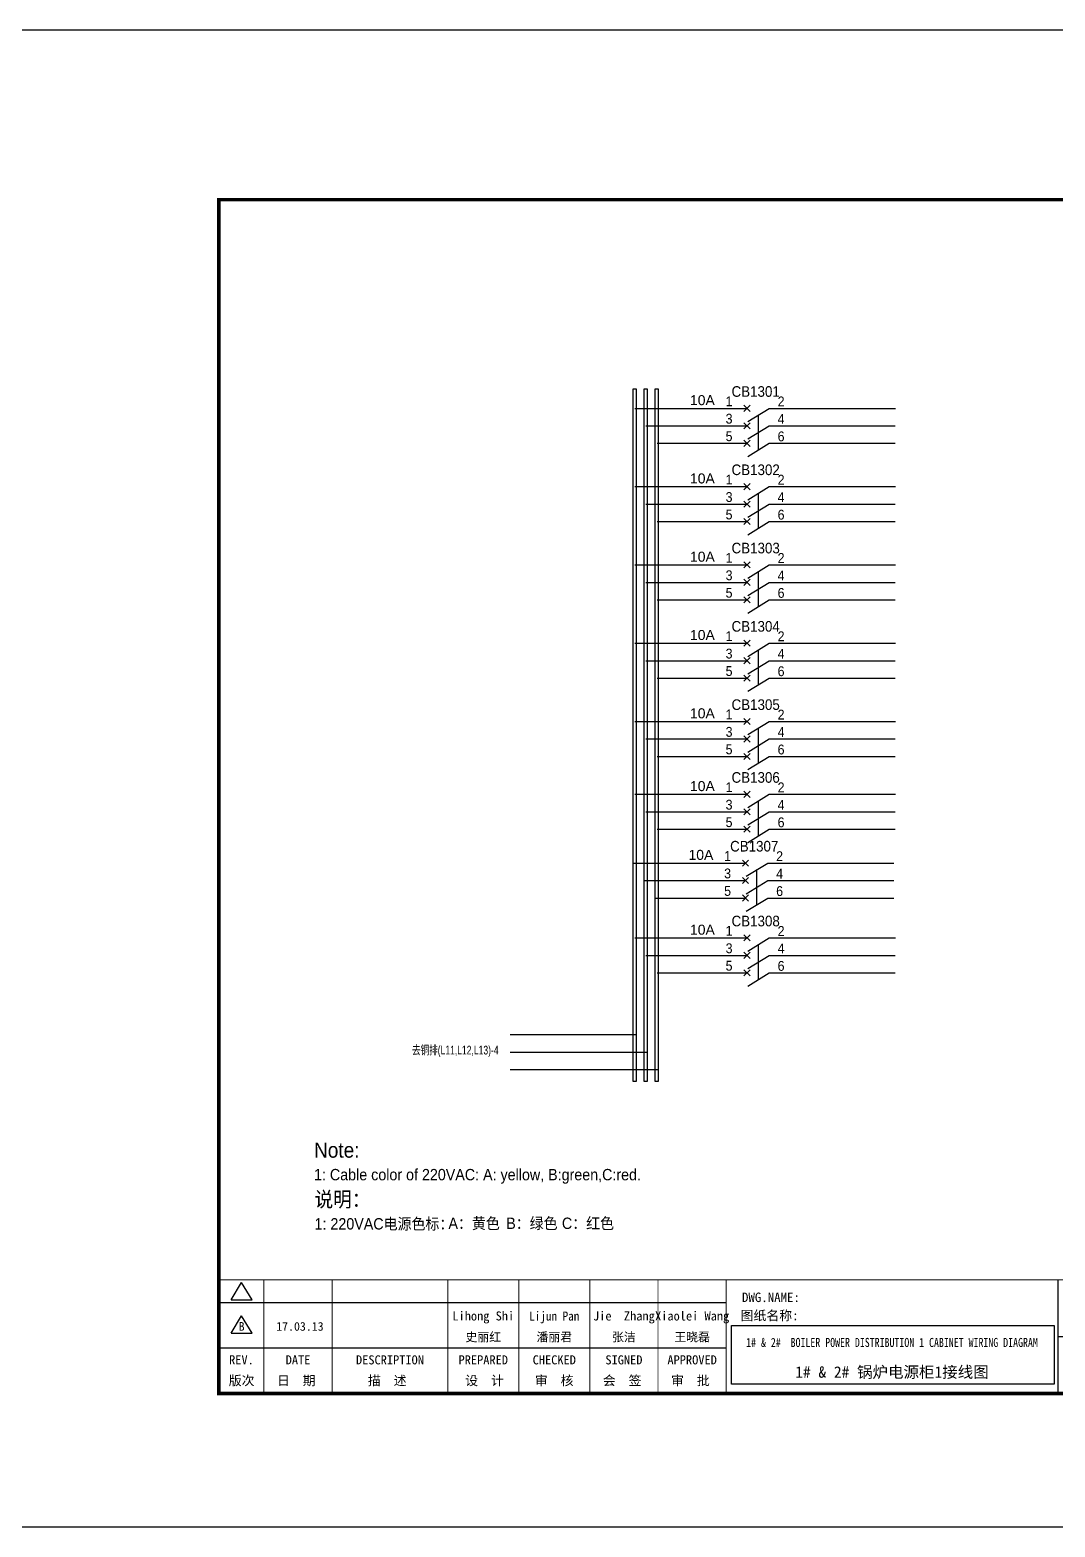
# Model space of a CAD drawing. Extents: x 79822 to 122366, y -56021 to -28815.
# Drawn here: x 101043 to 103751, y -37158 to -33205 of the extents above; entities that cross this region are included whole.
import ezdxf
from ezdxf.enums import TextEntityAlignment as Align
from ezdxf.lldxf.tags import DXFTag

# ---------------------------------------------------------------- set-up
doc = ezdxf.new("R2010")
doc.units = 0
doc.header["$LTSCALE"] = 100
doc.header["$MEASUREMENT"] = 0
for name, color, linetype in [('t', 1, 'Continuous'), ('标准图框及表格', 7, 'Continuous'), ('空气开关', 7, 'Continuous')]:
    doc.layers.add(name, color=color, linetype=linetype)
doc.styles.add('HZ', font='arial.ttf', dxfattribs={"width": 0.7})
doc.styles.get("Standard").update_dxf_attribs({"font": ''})
doc.styles.get('Standard').set_extended_font_data('SimSun')
tags = doc.linetypes.add('CENTER', pattern=[2, 1.25, -0.25, 0.25, -0.25]).pattern_tags.tags
tags[10:11] = [DXFTag(74, 4), DXFTag(75, 0), DXFTag(340, '0'), DXFTag(46, 1.0), DXFTag(50, 0.0), DXFTag(44, 0.0), DXFTag(45, 0.0)]
tags[8:9] = [DXFTag(74, 4), DXFTag(75, 0), DXFTag(340, '0'), DXFTag(46, 1.0), DXFTag(50, 0.0), DXFTag(44, 0.0), DXFTag(45, 0.0)]
tags[6:7] = [DXFTag(74, 4), DXFTag(75, 0), DXFTag(340, '0'), DXFTag(46, 1.0), DXFTag(50, 0.0), DXFTag(44, 0.0), DXFTag(45, 0.0)]
tags[4:5] = [DXFTag(74, 4), DXFTag(75, 0), DXFTag(340, '0'), DXFTag(46, 1.0), DXFTag(50, 0.0), DXFTag(44, 0.0), DXFTag(45, 0.0)]
pattern_1 = [(45, (0, 0), (-0.736262898216564, 0.7362628982165641), [])]

# ---------------------------------------------------------------- blocks, each defined once
blk = doc.blocks.new('图框')
at = {"layer": '标准图框及表格'}
h = blk.add_hatch(dxfattribs=at)
h.set_pattern_fill('ANSI31', color=5, scale=8.329863809039892, style=0)
h.set_pattern_definition(pattern_1)
edge = h.paths.add_edge_path()
edge.add_arc((2399.257256036391, -2998.153851416566), 55.18534773488954, 238.1092081981581, 291.6531626184834)
edge.add_line((2419.619937407027, -3049.445018414634), (2388.525499730735, -3070.242821799802))
edge.add_arc((2238.907377712399, -3078.328790578547), 135.3602868968974, 346.3915348661821, 374.2500326978034)
edge.add_line((2370.467593623529, -3110.177132109857), (2397.50623789792, -3087.85242802291))
edge.add_line((2391.339199201146, -3080.281448750429), (2396.143986595598, -3080.898839897796))
edge.add_spline(control_points=[(2397.470018868538, -3087.887634953957), (2398.35948137939, -3087.023080631327), (2399.970992452319, -3085.456697735681), (2399.869182150054, -3081.252294174519), (2397.426500162081, -3081.012803431273), (2396.121921064187, -3080.884897048199)], knot_values=[0, 0, 0, 0, 6.844331067525468, 12.40042740766005, 18.76924275352248, 18.76924275352248, 18.76924275352248, 18.76924275352248], weights=[1, 1, 1, 1, 1, 1], degree=3, periodic=0)
edge.add_spline(control_points=[(2388.515363058686, -3070.265433304907), (2387.789374929038, -3070.86905758363), (2386.478198365832, -3071.959237952229), (2385.544096281083, -3073.38263759949), (2385.127199159644, -3074.017912079413)], knot_values=[0, 0, 0, 0, 5.253673658024614, 9.488438564008057, 9.488438564008057, 9.488438564008057, 9.488438564008057], weights=[1, 1, 1, 1, 1], degree=3, periodic=0)
edge.add_spline(control_points=[(2386.272665588534, -3072.281716856574), (2385.721471206634, -3072.905523096015), (2384.632427465753, -3074.386714445929), (2384.912828655535, -3077.72895088909), (2387.858851342782, -3079.895552619193), (2390.185443934519, -3080.145534927004), (2391.314573401905, -3080.266855002868)], knot_values=[10.66597461496156, 10.66597461496156, 10.66597461496156, 10.66597461496156, 18.97770399508879, 28.89455822145742, 41.119553648298, 52.64692538081317, 52.64692538081317, 52.64692538081317, 52.64692538081317], weights=[1, 1, 1, 1, 1, 1, 1], degree=3, periodic=0)
h = blk.add_hatch(dxfattribs=at)
h.set_pattern_fill('ANSI31', color=3, scale=8.329863809039892, style=0)
h.set_pattern_definition(pattern_1)
edge = h.paths.add_edge_path()
edge.add_line((2402.469732125144, -3075.776359090531), (2407.706041465404, -3076.440586092609))
edge.add_spline(control_points=[(2401.044493204623, -3068.769946203269), (2400.155030693568, -3069.634500525768), (2398.543519620813, -3071.200883421574), (2398.645329922932, -3075.40528698259), (2401.088011911052, -3075.644777725895), (2402.392591008975, -3075.772684108895)], knot_values=[0, 0, 0, 0, 6.844331067526932, 12.40042740766158, 18.76924275352342, 18.76924275352342, 18.76924275352342, 18.76924275352342], weights=[1, 1, 1, 1, 1, 1], degree=3, periodic=0)
edge.add_line((2428.046918449632, -3046.480449047325), (2401.008274175249, -3068.805153134272))
edge.add_spline(control_points=[(2412.625169549749, -3083.918607966574), (2413.015644598316, -3083.422785431954), (2413.86377905187, -3082.052674005965), (2413.601683417044, -3078.928630268005), (2410.655660730175, -3076.762028538062), (2408.329068138031, -3076.512046230251), (2407.199938671052, -3076.390726154226)], knot_values=[12.65408913243743, 12.65408913243743, 12.65408913243743, 12.65408913243743, 18.97770399508879, 28.89455822145742, 41.119553648298, 52.64692538081317, 52.64692538081317, 52.64692538081317, 52.64692538081317], weights=[1, 1, 1, 1, 1, 1, 1], degree=3, periodic=0)
edge.add_line((2411.626283690712, -3084.975693399283), (2412.781242849298, -3083.732051979769))
edge.add_line((2410.021343801694, -3086.399138189481), (2411.626283690712, -3084.975693399414))
edge.add_line((2378.894574665755, -3107.212562742519), (2409.989012342048, -3086.414759357351))
edge.add_arc((2399.257256036391, -3158.503729740543), 55.18534773488965, 58.10920819815809, 111.6531626184834)
edge.add_arc((2559.607134360383, -3078.328790578547), 135.360286896897, 166.3915348661823, 194.2500326978024)
at = {"color": 7}
for p, q in [((2215.642035047145, -2851.581424744189), (2215.642035047145, -3151.581424744189)), ((3115.642035047145, -2851.581424744189), (3115.642035047145, -3151.581424744189)), ((0, -2911.581424744189), (1340.158172602998, -2911.581424744189)), ((2215.642035047145, -3001.581424744189), (3115.642035047145, -3001.581424744189)), ((3115.642035047145, -3001.581424744189), (4115.642035047145, -3001.581424744189)), ((3791.785572043125, -3001.581424744189), (3791.785572043125, -3151.581424744189)), ((0, -3031.581424744189), (1340.158172602998, -3031.581424744189)), ((4115.642035047145, -3076.581424744189), (3115.642035047145, -3076.581424744189))]:
    blk.add_line(p, q, dxfattribs=at)
at = {"color": 7, "const_width": 3}
blk.add_lwpolyline([(4115.642035047145, -2851.581424744189), (0, -2851.581424744189)], dxfattribs=at)
at = {"layer": 't', "color": 7}
for p, q in [((31.94938321653171, -2904.992613363662), (59.89920926059131, -2859.122325316828)), ((87.8490353046218, -2904.992613363662), (59.89920926059131, -2859.122325316828)), ((31.94938321653171, -2904.992613363662), (87.8490353046218, -2904.992613363662)), ((31.94938321653171, -2992.977239491032), (59.89920926059131, -2947.106951444141)), ((87.8490353046218, -2992.977239491032), (59.89920926059131, -2947.106951444141)), ((31.94938321653171, -2992.977239491032), (87.8490353046218, -2992.977239491032))]:
    blk.add_line(p, q, dxfattribs=at)
at = {"layer": 't', "color": 7, "const_width": 9.61519705431492}
blk.add_lwpolyline([(4115.642035047145, -3151.581424744189), (4115.642035047145, 0), (0, 0), (0, -3151.581424744189)], close=True, dxfattribs=at)
at = {"layer": 't', "color": 7, "const_width": 2.40379926357873}
for points in [[(118.7653193609731, -2852.783324375967), (118.7653193609731, -3151.581424744189)], [(299.0502641293569, -2852.783324375967), (299.0502641293569, -3151.581424744189)], [(604.3883150879992, -2852.783324375967), (604.3883150879992, -3156.41304604568)], [(791.9882990770857, -2852.783324375967), (791.9882990770857, -3156.41304604568)], [(979.588283066143, -2852.783324375967), (979.588283066143, -3156.41304604568)], [(1159.873227834585, -2852.783324375967), (1159.873227834585, -3156.41304604568)], [(1340.158172602998, -2852.783324375967), (1340.158172602998, -3156.41304604568)]]:
    blk.add_lwpolyline(points, dxfattribs=at)
at = {"color": 7, "linetype": 'CENTER'}
for s, height, p in [('图纸编号：', 24, (3125.2212882557, -3066.664538382978)), ('杭州和利时自动化有限公司', 27, (2542.549152440595, -3121.114498389041)), ('文档号：', 24, (3124.032392707933, -3138.728717091954))]:
    blk.add_text(s, height=height, dxfattribs=at).set_placement(p)
at = {"color": 7, "flags": 8}
for tag, p, height in [('DWG.NAME:', (1381.636459220965, -2910.37952511241), 25), ('PROJECTNAME:', (3125.480185663539, -2912.807924402037), 24), ('PROJECTNAME：', (3339.10867075545, -2913.108539231762), 25), ('DWG.NO.:', (3128.186172261583, -3030.402470643486), 24), ('图纸编号', (3315.362718925957, -3052.404678158069), 24), ('FILENO.:', (3128.672545599984, -3106.104124450346), 24), ('文档号', (3317.726365529132, -3124.132485953713), 24)]:
    blk.add_attdef(tag, p, '', height=height, dxfattribs=at)
for tag, height, p in [('A', 23, (59.89920926059131, -2974.881554149018)), ('设计时间', 23, (213.8658221408186, -2974.881554149018)), ('RENLIU', 24, (698.1883070825425, -2950.380597809435)), ('SHUFENWANG', 24, (885.7882910716289, -2950.380597809435)), ('FANGHOU', 24, (1069.730755450379, -2950.380597809435)), ('DANDANLI', 24, (1250.015700218792, -2950.380597809435)), ('刘仁', 23, (698.1883070825425, -3002.188376027443)), ('王姝芬', 23, (885.7882910716289, -3002.188376027443)), ('侯方', 23, (1069.730755450379, -3002.188376027443)), ('李丹丹', 23, (1250.015700218792, -3002.188376027443)), ('#10STATIONONTROLCABINETCOVER', 30, (1777.900103825072, -3017.182374560078)), ('PAGEXOFX', 24, (3953.713803545135, -3039.081424744189)), ('REV.', 24, (59.38265968048654, -3063.048954873535)), ('DATE', 24, (208.907791745165, -3063.048954873535)), ('DESCRIPTION', 24, (451.7192896086781, -3063.048954873535)), ('PREPARED', 24, (698.1883070825425, -3063.048954873535)), ('CHECKED', 24, (885.7882910716144, -3063.048954873535)), ('SIGNED', 24, (1069.730755450364, -3063.048954873535)), ('APPROVED', 24, (1250.015700218792, -3063.048954873535)), ('图纸名称', 30, (1777.900103825072, -3094.695064044037)), ('第几页共几页', 24, (3953.713803545135, -3114.081424744189))]:
    blk.add_attdef(tag, text='', height=height, dxfattribs=at).set_placement(p, align=Align.MIDDLE)
for tag, p in [('图纸名称:', (1377.81237181677, -2965.923337057193)), ('项目名称：', (3121.562334825969, -2984.305160940257)), ('项目名称：', (3325.036680579346, -2984.305160940257))]:
    blk.add_attdef(tag, text='', height=25, dxfattribs=at).set_placement(p, align=Align.BOTTOM_LEFT)
at = {"color": 7, "width": 0.8, "flags": 8}
blk.add_attdef('HANGZHOUHOLLYSYSAUTOMATIONCO.,LTD.', text='', height=24, dxfattribs=at).set_placement((2770.082304289484, -3045.714803244191), align=Align.MIDDLE)
at = {"layer": 't', "color": 7}
for s, p in [('版次', (59.89920926059131, -3117.600441270843)), ('日  期', (204.1999693705875, -3117.600441270843)), ('描  述', (444.4895954714448, -3117.600441270843)), ('设  计', (701.4970341851513, -3117.600441270843)), ('审  核', (885.5947788425256, -3117.600441270843)), ('会  签', (1065.022933075787, -3117.600441270843)), ('审  批', (1245.3078778442, -3117.600441270843))]:
    blk.add_text(s, height=25, dxfattribs=at).set_placement(p, align=Align.MIDDLE_CENTER)
at = {"layer": '标准图框及表格', "color": 5, "style": 'HZ'}
for s, p in [('pgqh', (2373.884875617339, -3059.677228196226)), ('hollilas', (2374.051901626051, -3085.968484618272))]:
    blk.add_text(s, height=5.205656721233694, dxfattribs=at).set_placement(p)
at = {"layer": '标准图框及表格', "color": 3, "style": 'HZ'}
for s, height, p in [('auto', 8.676094535389492, (2400.907127263781, -3074.200036411981)), ('hollysys', 4.338047267694746, (2402.5381050141, -3099.731461394062))]:
    blk.add_text(s, height=height, dxfattribs=at).set_placement(p)
blk = doc.blocks.new('供电端子')
at = {"style": 'HZ', "width": 0.7}
blk.add_attdef('供电端子', (0, 0), '', height=17, dxfattribs=at)

msp = doc.modelspace()

# ---------------------------------------------------------------- linework, layer by layer
at = {"color": 2}
for p, q in [((102640.4139543062, -34204.16709401317), (102937.0785679355, -34204.16709401317)), ((102995.6322992466, -34204.16709401317), (103329.3277613929, -34204.16709401317)), ((102640.4139543062, -34410.85122257722), (102937.0785679355, -34410.85122257722)), ((102995.6322992466, -34410.85122257722), (103329.3277613929, -34410.85122257722)), ((102640.4139543062, -34617.53535114128), (102937.0785679355, -34617.53535114128)), ((102995.6322992466, -34617.53535114128), (103329.3277613929, -34617.53535114128)), ((102640.4139543062, -34824.21947970533), (102937.0785679355, -34824.21947970533)), ((102995.6322992466, -34824.21947970533), (103329.3277613929, -34824.21947970533)), ((102640.4139543062, -35030.90360826939), (102937.0785679355, -35030.90360826939)), ((102995.6322992466, -35030.90360826939), (103329.3277613929, -35030.90360826939)), ((102640.3984451704, -35223.1223390075), (102937.0630587996, -35223.1223390075)), ((102995.6167901108, -35223.1223390075), (103329.312252257, -35223.1223390075)), ((102636.5639543063, -35404.71175650181), (102933.2285679355, -35404.71175650181)), ((102991.7822992467, -35404.71175650181), (103325.4777613929, -35404.71175650181)), ((102640.431711704, -35602.27338855102), (102937.0963253332, -35602.27338855102)), ((102995.6500566444, -35602.27338855102), (103329.3455187907, -35602.27338855102)), ((102311.6262509457, -35857.6401225256), (102645.321713092, -35857.6401225256))]:
    msp.add_line(p, q, dxfattribs=at)
at = {"color": 6}
for p, q in [((102945.1704467828, -34212.2589728605), (102928.9866890881, -34196.07521516583)), ((102928.9866890881, -34212.2589728605), (102945.1704467828, -34196.07521516583)), ((102939.1606243105, -34238.9550801908), (102995.6322992466, -34204.16709401317)), ((102928.9866890881, -34258.370608292), (102945.1704467828, -34242.18685059733)), ((102945.1704467828, -34258.370608292), (102928.9866890881, -34242.18685059733)), ((102939.1606243105, -34285.0667156223), (102995.6322992466, -34250.27872944467)), ((102928.9866890881, -34304.48224372351), (102945.1704467828, -34288.29848602883)), ((102945.1704467828, -34304.48224372351), (102928.9866890881, -34288.29848602883)), ((102939.1606243105, -34331.1783510538), (102995.6322992466, -34296.39036487617)), ((102945.1704467828, -34418.94310142456), (102928.9866890881, -34402.75934372989)), ((102928.9866890881, -34418.94310142456), (102945.1704467828, -34402.75934372989)), ((102939.1606243105, -34445.63920875485), (102995.6322992466, -34410.85122257722)), ((102928.9866890881, -34465.05473685606), (102945.1704467828, -34448.87097916139)), ((102945.1704467828, -34465.05473685606), (102928.9866890881, -34448.87097916139)), ((102939.1606243105, -34491.75084418635), (102995.6322992466, -34456.96285800872)), ((102928.9866890881, -34511.16637228756), (102945.1704467828, -34494.98261459289)), ((102945.1704467828, -34511.16637228756), (102928.9866890881, -34494.98261459289)), ((102939.1606243105, -34537.86247961786), (102995.6322992466, -34503.07449344022)), ((102945.1704467828, -34625.62722998861), (102928.9866890881, -34609.44347229394)), ((102928.9866890881, -34625.62722998861), (102945.1704467828, -34609.44347229394)), ((102939.1606243105, -34652.32333731891), (102995.6322992466, -34617.53535114128)), ((102928.9866890881, -34671.73886542011), (102945.1704467828, -34655.55510772544)), ((102945.1704467828, -34671.73886542011), (102928.9866890881, -34655.55510772544)), ((102939.1606243105, -34698.43497275041), (102995.6322992466, -34663.64698657278)), ((102928.9866890881, -34717.85050085161), (102945.1704467828, -34701.66674315694)), ((102945.1704467828, -34717.85050085161), (102928.9866890881, -34701.66674315694)), ((102939.1606243105, -34744.54660818191), (102995.6322992466, -34709.75862200428)), ((102945.1704467828, -34832.31135855267), (102928.9866890881, -34816.127600858)), ((102928.9866890881, -34832.31135855267), (102945.1704467828, -34816.127600858)), ((102939.1606243105, -34859.00746588296), (102995.6322992466, -34824.21947970533)), ((102928.9866890881, -34878.42299398417), (102945.1704467828, -34862.2392362895)), ((102945.1704467828, -34878.42299398417), (102928.9866890881, -34862.2392362895)), ((102939.1606243105, -34905.11910131446), (102995.6322992466, -34870.33111513683)), ((102928.9866890881, -34924.53462941567), (102945.1704467828, -34908.350871721)), ((102945.1704467828, -34924.53462941567), (102928.9866890881, -34908.350871721)), ((102939.1606243105, -34951.23073674597), (102995.6322992466, -34916.44275056833)), ((102945.1704467828, -35038.99548711672), (102928.9866890881, -35022.81172942205)), ((102928.9866890881, -35038.99548711672), (102945.1704467828, -35022.81172942205)), ((102939.1606243105, -35065.69159444702), (102995.6322992466, -35030.90360826939)), ((102928.9866890881, -35085.10712254822), (102945.1704467828, -35068.92336485355)), ((102945.1704467828, -35085.10712254822), (102928.9866890881, -35068.92336485355)), ((102939.1606243105, -35111.80322987852), (102995.6322992466, -35077.01524370089)), ((102928.9866890881, -35131.21875797972), (102945.1704467828, -35115.03500028505)), ((102945.1704467828, -35131.21875797972), (102928.9866890881, -35115.03500028505)), ((102939.1606243105, -35157.91486531002), (102995.6322992466, -35123.12687913239)), ((102945.1549376469, -35231.21421785483), (102928.9711799522, -35215.03046016016)), ((102928.9711799522, -35231.21421785483), (102945.1549376469, -35215.03046016016)), ((102939.1451151746, -35257.91032518513), (102995.6167901108, -35223.1223390075)), ((102928.9711799522, -35277.32585328633), (102945.1549376469, -35261.14209559166)), ((102945.1549376469, -35277.32585328633), (102928.9711799522, -35261.14209559166)), ((102939.1451151746, -35304.02196061663), (102995.6167901108, -35269.233974439)), ((102928.9711799522, -35323.43748871783), (102945.1549376469, -35307.25373102316)), ((102945.1549376469, -35323.43748871783), (102928.9711799522, -35307.25373102316)), ((102939.1451151746, -35350.13359604813), (102995.6167901108, -35315.3456098705)), ((102941.3204467828, -35412.80363534914), (102925.1366890881, -35396.61987765447)), ((102925.1366890881, -35412.80363534914), (102941.3204467828, -35396.61987765447)), ((102935.3106243105, -35439.49974267944), (102991.7822992467, -35404.71175650181)), ((102925.1366890881, -35458.91527078064), (102941.3204467828, -35442.73151308597)), ((102941.3204467828, -35458.91527078064), (102925.1366890881, -35442.73151308597)), ((102935.3106243105, -35485.61137811094), (102991.7822992467, -35450.82339193331)), ((102925.1366890881, -35505.02690621214), (102941.3204467828, -35488.84314851747)), ((102941.3204467828, -35505.02690621214), (102925.1366890881, -35488.84314851747)), ((102935.3106243105, -35531.72301354244), (102991.7822992467, -35496.93502736481)), ((102945.1882041806, -35610.36526739835), (102929.0044464859, -35594.18150970368)), ((102929.0044464859, -35610.36526739835), (102945.1882041806, -35594.18150970368)), ((102939.1783817083, -35637.06137472865), (102995.6500566444, -35602.27338855102)), ((102929.0044464859, -35656.47690282985), (102945.1882041806, -35640.29314513518)), ((102945.1882041806, -35656.47690282985), (102929.0044464859, -35640.29314513518)), ((102939.1783817083, -35683.17301016015), (102995.6500566444, -35648.38502398252)), ((102929.0044464859, -35702.58853826136), (102945.1882041806, -35686.40478056669)), ((102945.1882041806, -35702.58853826136), (102929.0044464859, -35686.40478056669)), ((102939.1783817083, -35729.28464559165), (102995.6500566444, -35694.49665941402))]:
    msp.add_line(p, q, dxfattribs=at)
at = {"color": 3}
for p, q in [((102670.1139543062, -34250.27872944467), (102937.0785679355, -34250.27872944467)), ((102995.6322992466, -34250.27872944467), (103328.7381117277, -34250.27872944467)), ((102670.1139543062, -34456.96285800872), (102937.0785679355, -34456.96285800872)), ((102995.6322992466, -34456.96285800872), (103328.7381117277, -34456.96285800872)), ((102670.1139543062, -34663.64698657278), (102937.0785679355, -34663.64698657278)), ((102995.6322992466, -34663.64698657278), (103328.7381117277, -34663.64698657278)), ((102670.1139543062, -34870.33111513683), (102937.0785679355, -34870.33111513683)), ((102995.6322992466, -34870.33111513683), (103328.7381117277, -34870.33111513683)), ((102670.1139543062, -35077.01524370089), (102937.0785679355, -35077.01524370089)), ((102995.6322992466, -35077.01524370089), (103328.7381117277, -35077.01524370089)), ((102670.0984451704, -35269.233974439), (102937.0630587996, -35269.233974439)), ((102995.6167901108, -35269.233974439), (103328.7226025918, -35269.233974439)), ((102666.2639543063, -35450.82339193331), (102933.2285679355, -35450.82339193331)), ((102991.7822992467, -35450.82339193331), (103324.8881117277, -35450.82339193331)), ((102670.131711704, -35648.38502398252), (102937.0963253332, -35648.38502398252)), ((102995.6500566444, -35648.38502398252), (103328.7558691255, -35648.38502398252)), ((102311.6262509457, -35903.75175795711), (102674.1978746039, -35903.75175795711))]:
    msp.add_line(p, q, dxfattribs=at)
at = {"color": 1}
for p, q in [((102700.0948334179, -34296.39036487617), (102937.0785679355, -34296.39036487617)), ((102995.6322992466, -34296.39036487617), (103328.7381117277, -34296.39036487617)), ((102700.0948334179, -34503.07449344022), (102937.0785679355, -34503.07449344022)), ((102995.6322992466, -34503.07449344022), (103328.7381117277, -34503.07449344022)), ((102700.0948334179, -34709.75862200428), (102937.0785679355, -34709.75862200428)), ((102995.6322992466, -34709.75862200428), (103328.7381117277, -34709.75862200428)), ((102700.0948334179, -34916.44275056833), (102937.0785679355, -34916.44275056833)), ((102995.6322992466, -34916.44275056833), (103328.7381117277, -34916.44275056833)), ((102700.0948334179, -35123.12687913239), (102937.0785679355, -35123.12687913239)), ((102995.6322992466, -35123.12687913239), (103328.7381117277, -35123.12687913239)), ((102700.0793242821, -35315.3456098705), (102937.0630587996, -35315.3456098705)), ((102995.6167901108, -35315.3456098705), (103328.7226025918, -35315.3456098705)), ((102696.2448334179, -35496.93502736481), (102933.2285679355, -35496.93502736481)), ((102991.7822992467, -35496.93502736481), (103324.8881117277, -35496.93502736481)), ((102700.1125908157, -35694.49665941402), (102937.0963253332, -35694.49665941402)), ((102995.6500566444, -35694.49665941402), (103328.7558691255, -35694.49665941402)), ((102311.6262509457, -35949.86339338861), (102702.7012406298, -35949.86339338861))]:
    msp.add_line(p, q, dxfattribs=at)
for points in [[(80901.87250222845, -33205.12014105816), (120195.6471711922, -33205.12014105816), (120195.6471711922, -37157.7241594209), (80901.87250222845, -37157.7241594209)], [(102702.7012406298, -34152.46709401318), (102702.7012406298, -35981.29507144725), (102694.8639543062, -35981.29507144725), (102694.8639543062, -34152.46709401318)], [(102895.7845551576, -36625.48197404042), (103748.3016351567, -36625.48197404042), (103748.3016351567, -36780.43626642961), (102895.7845551576, -36780.43626642961)]]:
    msp.add_lwpolyline(points, close=True, dxfattribs=at)
at = {"color": 2}
msp.add_lwpolyline([(102644.4012406299, -34152.46709401318), (102644.4012406299, -35981.29507144725), (102636.5639543063, -35981.29507144725), (102636.5639543063, -34152.46709401318)], close=True, dxfattribs=at)
at = {"color": 3}
msp.add_lwpolyline([(102673.5512406299, -34152.46709401318), (102673.5512406299, -35981.29507144725), (102665.7139543062, -35981.29507144725), (102665.7139543062, -34152.46709401318)], close=True, dxfattribs=at)
at = {"layer": '空气开关', "color": 6}
for p, q in [((102967.3964617786, -34267.67272253347), (102967.3964617786, -34221.561087102)), ((102967.3964617786, -34313.78435796497), (102967.3964617786, -34267.6727225335)), ((102967.3964617786, -34474.35685109752), (102967.3964617786, -34428.24521566605)), ((102967.3964617786, -34520.46848652903), (102967.3964617786, -34474.35685109755)), ((102967.3964617786, -34681.04097966158), (102967.3964617786, -34634.92934423011)), ((102967.3964617786, -34727.15261509308), (102967.3964617786, -34681.04097966161)), ((102967.3964617786, -34887.72510822563), (102967.3964617786, -34841.61347279416)), ((102967.3964617786, -34933.83674365714), (102967.3964617786, -34887.72510822566)), ((102967.3964617786, -35094.40923678969), (102967.3964617786, -35048.29760135822)), ((102967.3964617786, -35140.52087222119), (102967.3964617786, -35094.40923678972)), ((102967.3809526427, -35286.6279675278), (102967.3809526427, -35240.51633209633)), ((102967.3809526427, -35332.7396029593), (102967.3809526427, -35286.62796752783)), ((102963.5464617786, -35468.21738502211), (102963.5464617786, -35422.10574959064)), ((102963.5464617786, -35514.32902045361), (102963.5464617786, -35468.21738502214)), ((102967.4142191764, -35665.77901707132), (102967.4142191764, -35619.66738163985)), ((102967.4142191764, -35711.89065250282), (102967.4142191764, -35665.77901707135))]:
    msp.add_line(p, q, dxfattribs=at)

# ---------------------------------------------------------------- block references
at = {"color": 1}
ref = msp.add_blockref('图框', (101542.2117135056, -33653.23142554892), dxfattribs=at)
ref.add_attrib('第几页共几页', '第3页 共5页', dxfattribs={"color": 7, "height": 24, "flags": 8}).set_placement((105495.9255170507, -36767.31285029311), align=Align.MIDDLE)
ref.add_attrib('图纸编号', 'BHE-17020007/01 -C0-001-04', (104857.5744324315, -36705.63610370699), dxfattribs={"color": 7, "height": 24, "flags": 8})
ref.add_attrib('文档号', 'B17-P11-008837', (104859.9380790347, -36777.36391150263), dxfattribs={"color": 7, "height": 24, "flags": 8})
ref.add_attrib('图纸名称', '1# & 2# 锅炉电源柜1接线图', dxfattribs={"color": 7, "height": 30, "flags": 8}).set_placement((103320.1118173306, -36747.92648959296), align=Align.MIDDLE)
ref.add_attrib('刘仁', '史丽红', dxfattribs={"color": 7, "height": 23, "flags": 8}).set_placement((102240.4000205881, -36655.41980157636), align=Align.MIDDLE)
ref.add_attrib('王姝芬', '潘丽君', dxfattribs={"color": 7, "height": 23, "flags": 8}).set_placement((102428.0000045772, -36655.41980157636), align=Align.MIDDLE)
ref.add_attrib('侯方', '张洁', dxfattribs={"color": 7, "height": 23, "flags": 8}).set_placement((102611.9424689559, -36655.41980157636), align=Align.MIDDLE)
ref.add_attrib('李丹丹', '王晓磊', dxfattribs={"color": 7, "height": 23, "flags": 8}).set_placement((102792.2274137244, -36655.41980157636), align=Align.MIDDLE)
ref.add_attrib('设计时间', '17.03.13', dxfattribs={"color": 7, "height": 23, "flags": 8}).set_placement((101756.0775356464, -36628.11297969794), align=Align.MIDDLE)
ref.add_attrib('A', 'B', dxfattribs={"color": 7, "height": 23, "flags": 8}).set_placement((101602.1109227662, -36628.11297969794), align=Align.MIDDLE)
ref.add_attrib('REV.', 'REV.', dxfattribs={"color": 7, "height": 24, "flags": 8}).set_placement((101601.594373186, -36716.28038042245), align=Align.MIDDLE)
ref.add_attrib('DATE', 'DATE', dxfattribs={"color": 7, "height": 24, "flags": 8}).set_placement((101751.1195052507, -36716.28038042245), align=Align.MIDDLE)
ref.add_attrib('DESCRIBE', 'DESCRIPTION', dxfattribs={"color": 7, "height": 24, "flags": 8}).set_placement((101993.9310031142, -36716.28038042245), align=Align.MIDDLE)
ref.add_attrib('PREPARE', 'PREPARED', dxfattribs={"color": 7, "height": 24, "flags": 8}).set_placement((102240.4000205881, -36716.28038042245), align=Align.MIDDLE)
ref.add_attrib('VERIFY', 'CHECKED', dxfattribs={"color": 7, "height": 24, "flags": 8}).set_placement((102428.0000045772, -36716.28038042245), align=Align.MIDDLE)
ref.add_attrib('SIGN', 'SIGNED', dxfattribs={"color": 7, "height": 24, "flags": 8}).set_placement((102611.9424689559, -36716.28038042245), align=Align.MIDDLE)
ref.add_attrib('APPROVER', 'APPROVED', dxfattribs={"color": 7, "height": 24, "flags": 8}).set_placement((102792.2274137244, -36716.28038042245), align=Align.MIDDLE)
ref.add_attrib('RENLIU', 'Lihong Shi', dxfattribs={"color": 7, "height": 24, "flags": 8}).set_placement((102240.4000205881, -36603.61202335836), align=Align.MIDDLE)
ref.add_attrib('SHUFENWANG', 'Lijun Pan', dxfattribs={"color": 7, "height": 24, "width": 0.9, "flags": 8}).set_placement((102428.0000045772, -36603.61202335836), align=Align.MIDDLE)
ref.add_attrib('FANGHOU', 'Jie  Zhang', dxfattribs={"color": 7, "height": 24, "flags": 8}).set_placement((102611.9424689559, -36603.61202335836), align=Align.MIDDLE)
ref.add_attrib('DANDANLI', 'Xiaolei Wang', dxfattribs={"color": 7, "height": 24, "flags": 8}).set_placement((102792.2274137244, -36603.61202335836), align=Align.MIDDLE)
ref.add_attrib('DWG.NAME:', 'DWG.NAME:', (102923.8481727265, -36563.61095066133), dxfattribs={"color": 7, "height": 25, "flags": 8})
ref.add_attrib('#10STATIONONTROLCABINETCOVER', '1# & 2#  BOILER POWER DISTRIBUTION 1 CABINET WIRING DIAGRAM', dxfattribs={"color": 7, "height": 24, "width": 0.8, "flags": 8}).set_placement((103320.1118173306, -36670.413800109), align=Align.MIDDLE)
ref.add_attrib('图纸名称:', '图纸名称:', dxfattribs={"color": 7, "height": 25, "flags": 8}).set_placement((102920.0240853223, -36619.15476260611), align=Align.BOTTOM_LEFT)
ref.add_attrib('HANGZHOUHOLLYSYSAUTOMATIONCO.,LTD', 'HANGZHOU HOLLYSYS AUTOMATION CO.,LTD.', dxfattribs={"color": 7, "height": 30, "width": 0.8, "flags": 8}).set_placement((104312.294017795, -36698.94622879311), align=Align.MIDDLE)
ref.add_attrib('PROJECTNAME：', 'PROJECT NAME：', (104667.5981357357, -36566.33996478068), dxfattribs={"color": 7, "height": 25, "width": 0.8, "flags": 8})
ref.add_attrib('项目名称：', '项目名称：', dxfattribs={"color": 7, "height": 25, "flags": 8}).set_placement((104663.7740483315, -36637.53658648918), align=Align.BOTTOM_LEFT)
ref.add_attrib('PROJECTNAME：', 'Ethiopia Welkait Sugar Cane Factory Project', (104881.320384261, -36566.33996478068), dxfattribs={"color": 7, "height": 25, "width": 0.7, "flags": 8})
ref.add_attrib('项目名称：', '埃塞俄比亚瓦尔凯特糖厂4×30MW机组电站DCS', dxfattribs={"color": 7, "height": 25, "flags": 8}).set_placement((104867.2483940849, -36637.53658648918), align=Align.BOTTOM_LEFT)
ref.add_attrib('PAGEXOFX', 'PAGE 3 OF 5', dxfattribs={"color": 7, "height": 24, "flags": 8}).set_placement((105495.9255170507, -36692.31285029311), align=Align.MIDDLE)
ref.add_attrib('DWG.NO.：', 'DWG.NO.：', (104671.5867621256, -36687.81997184844), dxfattribs={"color": 7, "height": 24, "flags": 8})
ref.add_attrib('FILENO.：', 'FILE No.：', (104671.5867621256, -36762.81997184844), dxfattribs={"color": 7, "height": 24, "flags": 8})
ref = msp.add_blockref('供电端子', (102960.0665131585, -34173.69893744234), dxfattribs=dict(xscale=0.9349999999976717, yscale=0.9349999999976717))
ref.add_attrib('供电端子', 'CB1301', dxfattribs={"height": 28.05, "style": 'HZ', "width": 0.9}).set_placement((102960.0665131585, -34173.69893744234), align=Align.CENTER)
ref = msp.add_blockref('供电端子', (102819.2665131585, -34195.69893744234), dxfattribs=dict(xscale=0.9349999999976717, yscale=0.9349999999976717))
ref.add_attrib('供电端子', '10A', dxfattribs={"height": 26.4, "style": 'HZ'}).set_placement((102819.2665131585, -34195.69893744234), align=Align.CENTER)
ref = msp.add_blockref('供电端子', (102819.2665131585, -34402.38306600639), dxfattribs=dict(xscale=0.9349999999976717, yscale=0.9349999999976717))
ref.add_attrib('供电端子', '10A', dxfattribs={"height": 26.4, "style": 'HZ'}).set_placement((102819.2665131585, -34402.38306600639), align=Align.CENTER)
ref = msp.add_blockref('供电端子', (102960.0665131585, -34380.38306600639), dxfattribs=dict(xscale=0.9349999999976717, yscale=0.9349999999976717))
ref.add_attrib('供电端子', 'CB1302', dxfattribs={"height": 28.05, "style": 'HZ', "width": 0.9}).set_placement((102960.0665131585, -34380.38306600639), align=Align.CENTER)
ref = msp.add_blockref('供电端子', (102819.2665131585, -34609.06719457045), dxfattribs=dict(xscale=0.9349999999976717, yscale=0.9349999999976717))
ref.add_attrib('供电端子', '10A', dxfattribs={"height": 26.4, "style": 'HZ'}).set_placement((102819.2665131585, -34609.06719457045), align=Align.CENTER)
ref = msp.add_blockref('供电端子', (102960.0665131585, -34587.06719457045), dxfattribs=dict(xscale=0.9349999999976717, yscale=0.9349999999976717))
ref.add_attrib('供电端子', 'CB1303', dxfattribs={"height": 28.05, "style": 'HZ', "width": 0.9}).set_placement((102960.0665131585, -34587.06719457045), align=Align.CENTER)
ref = msp.add_blockref('供电端子', (102960.0665131585, -34793.7513231345), dxfattribs=dict(xscale=0.9349999999976717, yscale=0.9349999999976717))
ref.add_attrib('供电端子', 'CB1304', dxfattribs={"height": 28.05, "style": 'HZ', "width": 0.9}).set_placement((102960.0665131585, -34793.7513231345), align=Align.CENTER)
ref = msp.add_blockref('供电端子', (102819.2665131585, -34815.7513231345), dxfattribs=dict(xscale=0.9349999999976717, yscale=0.9349999999976717))
ref.add_attrib('供电端子', '10A', dxfattribs={"height": 26.4, "style": 'HZ'}).set_placement((102819.2665131585, -34815.7513231345), align=Align.CENTER)
ref = msp.add_blockref('供电端子', (102960.0665131585, -35000.43545169855), dxfattribs=dict(xscale=0.9349999999976717, yscale=0.9349999999976717))
ref.add_attrib('供电端子', 'CB1305', dxfattribs={"height": 28.05, "style": 'HZ', "width": 0.9}).set_placement((102960.0665131585, -35000.43545169855), align=Align.CENTER)
ref = msp.add_blockref('供电端子', (102819.2665131585, -35022.43545169855), dxfattribs=dict(xscale=0.9349999999976717, yscale=0.9349999999976717))
ref.add_attrib('供电端子', '10A', dxfattribs={"height": 26.4, "style": 'HZ'}).set_placement((102819.2665131585, -35022.43545169855), align=Align.CENTER)
ref = msp.add_blockref('供电端子', (102960.0510040226, -35192.65418243666), dxfattribs=dict(xscale=0.9349999999976717, yscale=0.9349999999976717))
ref.add_attrib('供电端子', 'CB1306', dxfattribs={"height": 28.05, "style": 'HZ', "width": 0.9}).set_placement((102960.0510040226, -35192.65418243666), align=Align.CENTER)
ref = msp.add_blockref('供电端子', (102819.2510040226, -35214.65418243666), dxfattribs=dict(xscale=0.9349999999976717, yscale=0.9349999999976717))
ref.add_attrib('供电端子', '10A', dxfattribs={"height": 26.4, "style": 'HZ'}).set_placement((102819.2510040226, -35214.65418243666), align=Align.CENTER)
ref = msp.add_blockref('供电端子', (102815.4165131585, -35396.24359993097), dxfattribs=dict(xscale=0.9349999999976717, yscale=0.9349999999976717))
ref.add_attrib('供电端子', '10A', dxfattribs={"height": 26.4, "style": 'HZ'}).set_placement((102815.4165131585, -35396.24359993097), align=Align.CENTER)
ref = msp.add_blockref('供电端子', (102956.2165131585, -35374.24359993097), dxfattribs=dict(xscale=0.9349999999976717, yscale=0.9349999999976717))
ref.add_attrib('供电端子', 'CB1307', dxfattribs={"height": 28.05, "style": 'HZ', "width": 0.9}).set_placement((102956.2165131585, -35374.24359993097), align=Align.CENTER)
ref = msp.add_blockref('供电端子', (102819.2842705563, -35593.80523198019), dxfattribs=dict(xscale=0.9349999999976717, yscale=0.9349999999976717))
ref.add_attrib('供电端子', '10A', dxfattribs={"height": 26.4, "style": 'HZ'}).set_placement((102819.2842705563, -35593.80523198019), align=Align.CENTER)
ref = msp.add_blockref('供电端子', (102960.0842705562, -35571.80523198019), dxfattribs=dict(xscale=0.9349999999976717, yscale=0.9349999999976717))
ref.add_attrib('供电端子', 'CB1308', dxfattribs={"height": 28.05, "style": 'HZ', "width": 0.9}).set_placement((102960.0842705562, -35571.80523198019), align=Align.CENTER)

# ---------------------------------------------------------------- texts
at = {"style": 'HZ', "width": 0.7}
msp.add_text('去铜排(L11,L12,L13)-4', height=23.1, dxfattribs=at).set_placement((102052.2649721829, -35909.9945256491))
at = {"color": 3, "style": 'HZ', "width": 0.9}
for s, height, p in [('Note:', 40, (101793.353242642, -36182.51024392096)), ('1: Cable color of 220VAC: A: yellow, B:green,C:red.', 30, (101793.353242642, -36242.25568020839)), ('说明：', 40, (101794.7706912238, -36312.394408097)), ('说明：', 40, (101794.7706912238, -36312.394408097)), ('1: 220VAC电源色标：', 30, (101794.7706912238, -36372.13984438442)), ('A：黄色', 30, (102148.4270240777, -36370.70822202566)), ('B：绿色', 30, (102301.0444929655, -36370.70838457654)), ('C：红色', 30, (102448.1826816952, -36370.70838457654))]:
    msp.add_text(s, height=height, dxfattribs=at).set_placement(p)
at = {"layer": '空气开关', "style": 'HZ', "width": 0.9}
for s, p in [('1', (102880.6687997574, -34198.47213169095)), ('2', (103018.0812993398, -34198.93029612388)), ('3', (102880.6687997574, -34244.58376712245)), ('4', (103018.0812993398, -34245.04193155538)), ('5', (102880.6687997574, -34290.69540255395)), ('6', (103018.0812993398, -34291.15356698688)), ('1', (102880.6687997574, -34405.156260255)), ('2', (103018.0812993398, -34405.61442468793)), ('3', (102880.6687997574, -34451.26789568651)), ('4', (103018.0812993398, -34451.72606011944)), ('5', (102880.6687997574, -34497.37953111801)), ('6', (103018.0812993398, -34497.83769555094)), ('1', (102880.6687997574, -34611.84038881906)), ('2', (103018.0812993398, -34612.29855325199)), ('3', (102880.6687997574, -34657.95202425056)), ('4', (103018.0812993398, -34658.41018868349)), ('5', (102880.6687997574, -34704.06365968206)), ('6', (103018.0812993398, -34704.52182411499)), ('1', (102880.6687997574, -34818.52451738311)), ('2', (103018.0812993398, -34818.98268181604)), ('3', (102880.6687997574, -34864.63615281462)), ('4', (103018.0812993398, -34865.09431724755)), ('5', (102880.6687997574, -34910.74778824612)), ('6', (103018.0812993398, -34911.20595267905)), ('1', (102880.6687997574, -35025.20864594717)), ('2', (103018.0812993398, -35025.6668103801)), ('3', (102880.6687997574, -35071.32028137867)), ('4', (103018.0812993398, -35071.7784458116)), ('5', (102880.6687997574, -35117.43191681017)), ('6', (103018.0812993398, -35117.8900812431)), ('1', (102880.6532906216, -35217.42737668528)), ('2', (103018.065790204, -35217.88554111821)), ('3', (102880.6532906216, -35263.53901211678)), ('4', (103018.065790204, -35263.99717654971)), ('5', (102880.6532906216, -35309.65064754828)), ('6', (103018.065790204, -35310.10881198121)), ('1', (102876.8187997575, -35399.01679417959)), ('2', (103014.2312993399, -35399.47495861252)), ('3', (102876.8187997575, -35445.12842961109)), ('4', (103014.2312993399, -35445.58659404402)), ('5', (102876.8187997575, -35491.24006504259)), ('6', (103014.2312993399, -35491.69822947552)), ('1', (102880.6865571552, -35596.5784262288)), ('2', (103018.0990567376, -35597.03659066173)), ('3', (102880.6865571552, -35642.6900616603)), ('4', (103018.0990567376, -35643.14822609323)), ('5', (102880.6865571552, -35688.8016970918)), ('6', (103018.0990567376, -35689.25986152473))]:
    msp.add_text(s, height=26.00961058081033, dxfattribs=at).set_placement(p)

doc.saveas('drawing.dxf')
